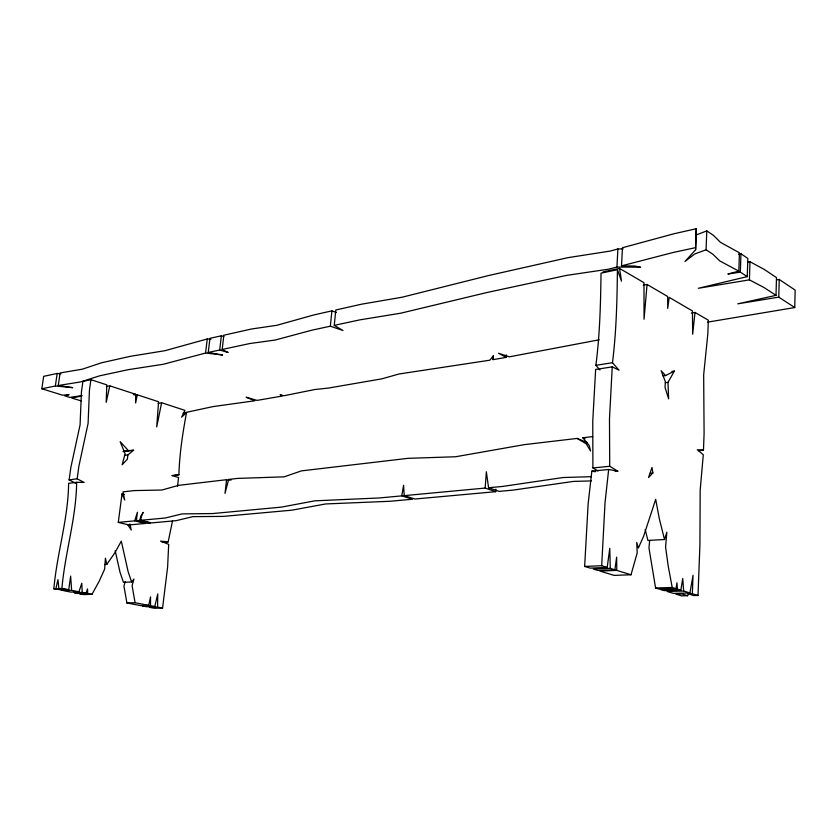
<?xml version="1.0" encoding="UTF-8"?>
<svg xmlns="http://www.w3.org/2000/svg" width="837" height="837" viewBox="0 0 837 837"><rect width="100%" height="100%" fill="white"/><g stroke="black" fill="none" stroke-linecap="round" stroke-linejoin="round"><path stroke-width="1.26" d="M172.558 520.666L168.185 541.853L160.505 541.131L168.687 544.374L167.62 566.952L162.577 608.07L157.586 607.097L157.754 593.935L154.782 606.553L150.514 605.716L150.545 596.896L148.714 605.371L140.511 605.58L126.9 602.943L123.939 586.12L125.173 581.631M106.362 386.548L109.804 385.847L135.667 394.279L135.625 402.974L137.32 394.823L158.57 401.75L156.707 426.943L161.625 402.754L184.925 410.35L181.608 417.15L186.525 412.568C182.707 433.189 179.495 453.696 178.919 474.705L172.38 475.73L178.574 477.477L177.486 486.412M707.506 322.161L794.742 307.545L795.15 290.115L779.226 279.443L776.663 279.882M794.742 307.545L778.766 297.135L737.774 303.841L776.014 295.346L776.485 277.612L764.505 269.577L749.983 261.719L747.431 262.169M778.766 297.135L779.226 279.443M776.014 295.346L763.993 287.52L749.418 279.851L698.299 288.294L747.263 276.628L747.839 258.403L740.944 253.789L738.454 254.186M749.418 279.851L749.983 261.719M747.263 276.628L740.347 272.119L727.866 274.034L738.83 271.136L739.437 252.774L720.458 242.332L713.501 235.396L706.794 230.897L695.557 235.207M740.347 272.119L740.944 253.789M698.016 595.463L692.345 593.715L688.098 593.82L693.779 595.567L698.016 595.463L699.92 544.552L700.182 490.179L703.289 454.763L697.357 449.71L703.467 450.17L704.095 433.545L703.666 374.809L707.83 333.942L708.343 320.215L695.013 312.442L691.341 313.101M692.345 593.715L693.046 575.301L689.908 592.962L673.387 593.381L667.099 591.466L683.662 591.037L689.908 592.962M738.83 271.136L719.789 260.935L712.8 254.186L706.062 249.803L706.794 230.897M706.062 249.803L694.804 253.946L684.969 261.489L695.61 249.75L696.227 228.742L674.162 233.711L622.456 247.731L621.504 265.873L634.687 266.03L640.567 267.191L616.932 267.055L608.991 269.116L566.785 275.352L486.935 292.521L400.63 313.216L359.868 319.86L334.256 325.363L335.794 309.993L361.364 304.229L402.042 297.24L488.191 275.635L567.873 257.67L609.974 251.11L617.894 248.966L623.105 248.871M695.61 249.75L696.227 228.742M645.191 529.601L647.922 540.44L664.526 539.52L659.347 518.846L655.695 499.344L643.601 536.276L638.39 548.005L636.716 542.449L637.198 552.964L631.004 574.768L616.796 570.384L616.649 557.139L614.871 569.788L610.267 568.365L609.786 548.277L607.202 567.423L601.688 565.718L605.036 502.618L608.666 469.494L617.821 471.168L609.713 466.282L592.899 467.956L592.763 421.021L595.641 369.462L612.245 366.857L619.014 370.184L612.475 362.703C616.356 331.776 617.089 300.818 617.413 269.692L601.018 273.176C600.631 304.019 599.836 334.695 595.871 365.34L599.972 369.964M612.245 366.857L609.482 418.908L609.713 466.282M616.932 267.055L617.894 248.966M607.202 567.423L590.19 568.124L584.644 566.44L588.129 503.947L591.843 471.126L608.666 469.494M506.333 354.888L506.155 357.378L493.098 359.628L493.349 355.788L489.854 360.192L398.956 374.003L381.818 378.847L328.449 388.065L314.618 389.561L283.952 395.744L280.123 394.75L282.467 396.006L257.085 400.389L246.172 397.23L254.866 400.777L213.205 406.562L184.025 412.84M124.357 494.5L122.014 493.893L118.279 522.393L134.684 520.855L137.446 512.254L136.358 520.698L139.716 520.384L140.93 516L143.148 512.39L141.474 516.377A6.11 3.672 -75.2 0 0 140.888 520.279L165.423 517.977L182.204 513.887L212.64 513.562L281.284 507.138L314.817 500.829L379.349 497.963L401.77 495.87L403.601 485.293L404.208 495.64L414.89 499.019L495.724 491.685L495.902 489.195M493.098 359.628L493.37 355.924M495.724 491.685L485.167 488.065L486.349 471.754L488.567 487.751L499.124 491.382L513.112 490.105L573.355 481.421L591.341 480.919M643.318 285.229L647.064 284.475L644.051 319.242L643.977 282.676L619.506 268.405L603.121 271.889M649.638 540.566L648.978 547.953L655.58 587.972L659.399 589.133L676.014 588.673L676.966 582.793L677.405 589.102L680.847 590.169L682.741 578.493L683.662 591.037M331.891 310.872L313.697 314.974L276.806 325.311L251.498 328.993L223.866 335.218L222.182 349.468L249.844 343.526L275.195 340.031L312.138 330.123L330.353 326.2L331.891 310.872L336.464 312.463M695.013 312.442L692.67 334.225L692.45 310.945L669.202 297.386L667.706 308.393L667.664 296.497L647.064 284.475M228.94 480.375L226.576 479.695L225.007 493.422L228.668 479.455L237.635 478.398L284.13 476.839L301.456 470.875L407.975 458.341L455.652 456.751L524.307 444.646L577.153 438.421L587.396 442.658M221.366 335.783L209.941 338.357L208.246 352.471L219.681 350.012L221.366 335.783L223.772 336.505M207.252 338.964L165.046 350.682L130.122 356.353L101.465 362.819L82.288 369.19L60.076 372.957L58.266 385.522L80.498 381.944L99.676 375.823L128.354 369.651L163.32 364.262L205.557 353.047L207.252 338.964L210.966 339.247M127.894 454.93L127.339 459.21L122.15 464.765L125.111 453.769L120.162 441.664L128.459 450.672L133.554 450.243L127.894 454.93L124.431 455.443M76.648 482.3L68.624 483.347C68.195 519.045 56.947 553.32 53.85 588.798L55.901 588.714L57.952 579.643L58.893 588.589L61.907 588.453C64.993 552.744 76.24 518.229 76.648 482.3L84.171 482.436L77.14 478.816L69.115 479.883L70.873 467.349L80.08 424.851L81.451 391.842L82.915 381.39L90.909 379.684L106.812 384.874L106.194 402.356L109.804 385.847M77.14 478.816L78.887 466.199L88.094 423.428L89.444 390.199L90.909 379.684M58.893 588.589L68.739 589.792L70.632 576.086L71.637 590.357L78.95 591.78L81.796 583.232L82.204 592.408L86.138 593.182L87.508 588.913L87.718 593.485L91.976 594.312L99.195 581.223L104.646 569.129L105.41 558.185L106.812 564.389L104.489 564.525M57.178 373.448L43.67 376.347L41.85 388.755L55.368 385.993L57.178 373.448L60.902 373.815M664.526 539.52L666.848 532.196L665.593 547.095L668.24 566.262L672.226 587.501L676.014 588.673M687.637 595.714L681.946 593.967L675.836 594.124L681.548 595.85L687.637 595.714L688.548 593.496M674.392 371.084L665.582 375.562L661.104 370.665L665.321 381.515L665.049 387.479L668.637 398.872L667.978 382.352L674.392 371.084L671.902 371.461M106.812 564.389L114.962 552.64L121.302 541.141L128.176 571.849L131.629 581.966L123.457 582.332L120.026 572.288L115.171 550.673M131.629 581.966L133.951 579.005L132.11 585.774L135.081 602.713L148.714 605.371M652.891 472.957L648.56 477.519L651.971 467.475L652.891 472.957L650.339 473.187M621.504 265.873L673.346 252.429L695.463 247.668M81.817 396.016L71.731 398.056L81.116 400.85M599.282 339.78L509.262 356.844L498.549 353.245L506.155 357.378M133.365 394.729L135.667 394.279M135.019 395.263L137.32 394.823M158.162 403.382L161.625 402.754M183.041 413.175L186.525 412.568M595.871 365.34L612.475 362.703M123.834 451.363L128.459 450.672M133.554 450.243L122.924 451.666M81.984 395.587L69.638 397.397L64.794 395.891L69.094 394.666L62.545 395.19L41.85 388.755M663.071 375.928L665.582 375.562M665.478 382.708L667.978 382.352M171.93 475.583L178.919 474.705M226.576 479.695L178.637 485.334L161.897 490.032L133.993 490.597L123.008 491.884L124.723 500.045L122.014 493.893M577.153 438.421L586.193 443.777L590.566 451.038L589.269 445.598L582.782 437.761L592.659 436.6M698.497 450.683L703.467 450.17M615.247 471.419L617.821 471.168M404.208 495.64L485.167 488.065M488.567 487.751L502.598 486.433L562.998 477.54L591.33 476.671M162.347 542.292L168.185 541.853M584.644 566.44L601.688 565.718M610.267 568.365L593.266 569.055L597.89 570.457L614.871 569.788M71.637 590.357L63.549 590.681L70.863 592.094L78.95 591.78M616.796 570.384L599.826 571.043L614.117 575.385L631.004 574.768M82.204 592.408L74.106 592.722L78.029 593.485L86.138 593.182M87.718 593.485L79.609 593.789L83.857 594.605L91.976 594.312M126.9 602.943L135.081 602.713M655.58 587.972L672.226 587.501M677.405 589.102L660.801 589.551L664.264 590.608L680.847 590.169M150.514 605.716L142.311 605.925L146.569 606.752L154.782 606.553M157.586 607.097L149.373 607.296L154.364 608.258L162.577 608.07M205.557 353.047L222.642 355.003L208.246 352.471M55.368 385.993L72.756 387.667L58.266 385.522M591.843 471.126L595.295 471.754M55.901 588.714L62.723 590.033L53.85 588.798M61.907 588.453L68.739 589.792M118.279 522.393L128.856 524.956L145.293 523.47L134.684 520.855M136.358 520.698L146.977 523.313L150.336 523.01L139.716 520.384M140.888 520.279L151.507 522.905L176.084 520.677L192.876 516.649L223.353 516.387L292.029 510.162L325.562 503.958L390.063 501.269L412.463 499.239L401.77 495.87M228.668 479.455L231.033 480.135M219.681 350.012L228.135 352.492L222.182 349.468M330.353 326.2L342.971 330.5L334.256 325.363M582.782 437.761L585.053 438.703M69.115 479.883L76.136 483.483M592.899 467.956L597.995 470.969M127.674 524.673L131.273 530.02L129.871 523.899M617.413 269.692L621.514 281.138L619.506 268.405"/></g></svg>
